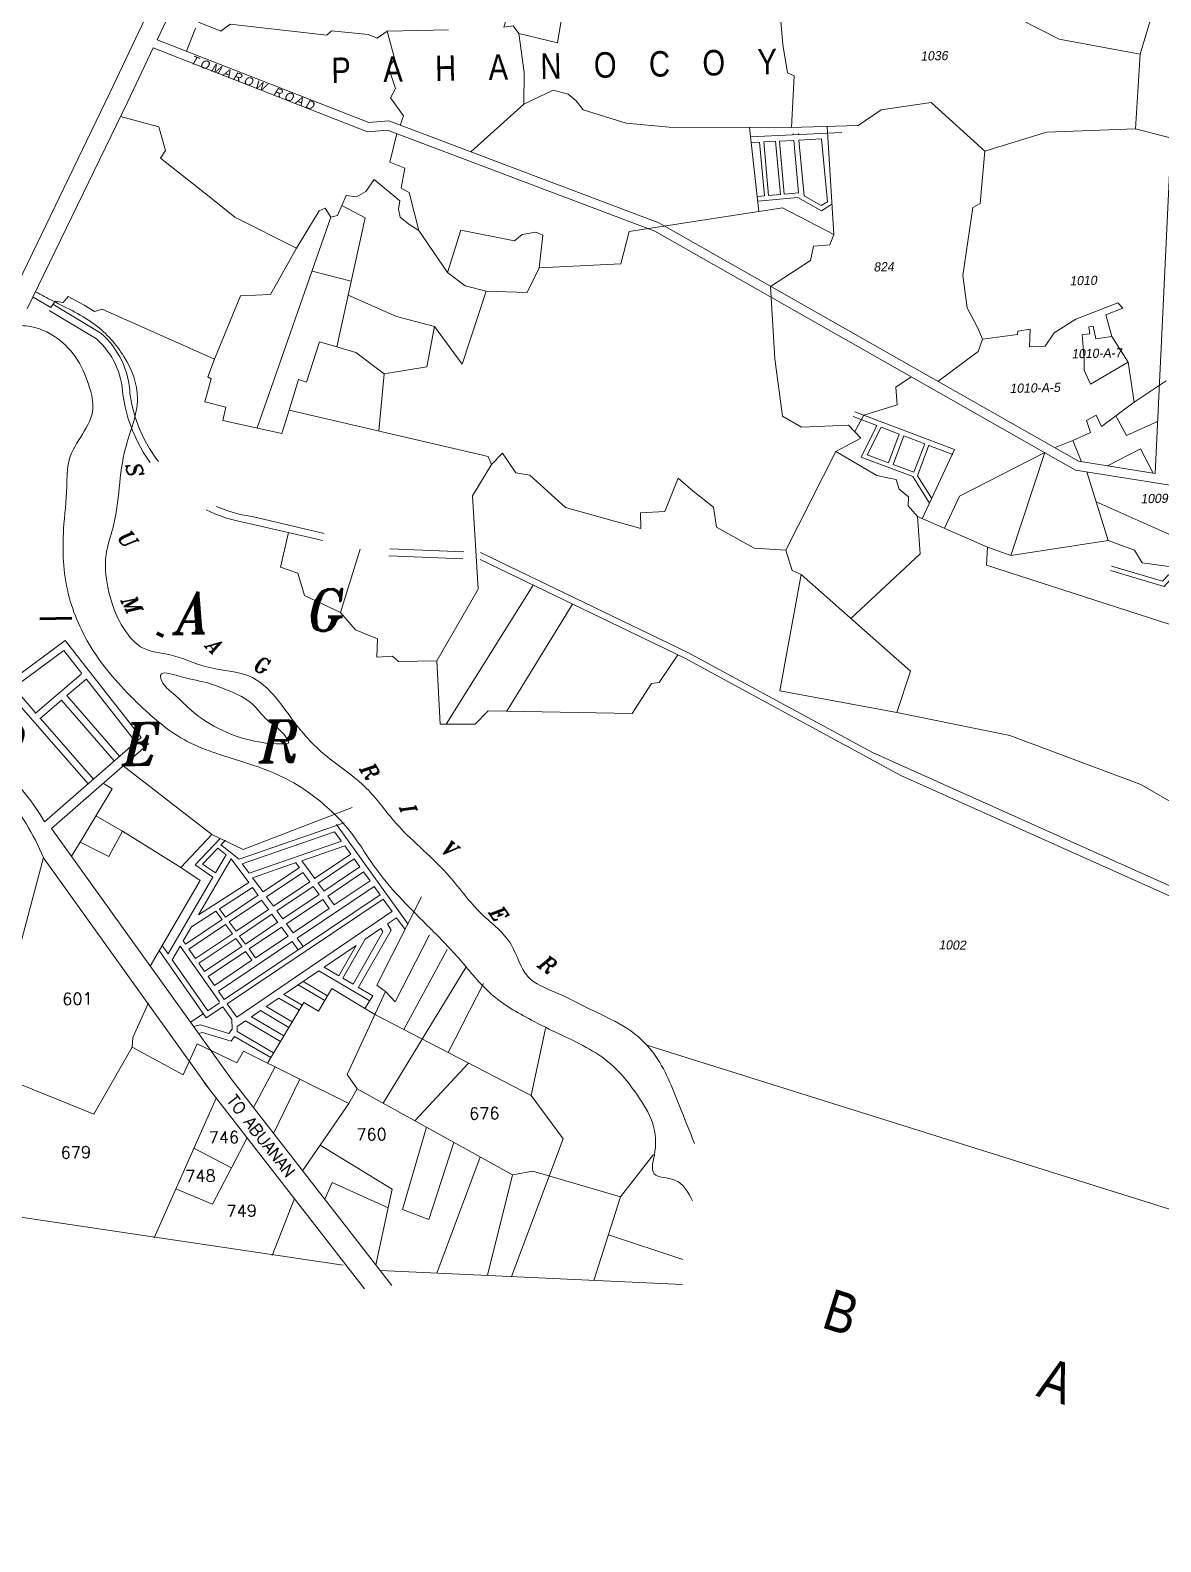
# Model space of a CAD drawing. Header units: metres. Extents: x -460 to 31334, y -1777 to 24987.
# Drawn here: x 71.573 to 73.101, y -760.3 to -758.257 of the extents above; entities that cross this region are included whole.
import ezdxf
from ezdxf.enums import TextEntityAlignment as Align

# ---------------------------------------------------------------- set-up
doc = ezdxf.new("R2010")
doc.units = ezdxf.units.M
doc.header["$MEASUREMENT"] = 0
doc.linetypes.add('ACAD_ISO02W100', pattern=[15, 12, -3])
doc.layers.add('VICINITY_MAP', color=7, linetype='Continuous', lineweight=13)
doc.styles.add('LOT_NO', font='ARIALN.TTF', dxfattribs={"width": 1.5})
doc.styles.add('PX-0', font='leroy')
doc.styles.add('PX-R', font='ROMANS.shx')
doc.styles.add('STYLE2', font='italict.shx')

msp = doc.modelspace()

# ---------------------------------------------------------------- linework, layer by layer
at = {"layer": 'VICINITY_MAP', "color": 250, "lineweight": 0}
for p, q in [((73.12386, -758.20955), (73.09315, -758.85645)), ((72.54505, -758.38883), (72.55782, -758.50251)), ((72.5465, -758.40169), (72.66959, -758.39554)), ((72.60418, -758.39881), (72.60402, -758.39707)), ((72.61119, -758.39846), (72.61105, -758.39693)), ((72.64181, -758.39693), (72.64175, -758.39632)), ((72.65019, -758.38736), (72.65889, -758.53331)), ((72.54687, -758.40914), (72.55846, -758.40856)), ((72.56511, -758.48123), (72.55846, -758.40856)), ((72.56432, -758.40827), (72.58075, -758.40744)), ((72.57095, -758.48072), (72.56432, -758.40827)), ((72.58678, -758.47933), (72.58021, -758.40747)), ((72.58554, -758.40721), (72.60486, -758.40624)), ((72.5921, -758.47886), (72.58554, -758.40721)), ((72.61135, -758.47718), (72.60486, -758.40624)), ((72.61187, -758.40589), (72.64249, -758.40436)), ((72.61877, -758.48122), (72.61187, -758.40589)), ((72.65025, -758.48912), (72.64249, -758.40436)), ((71.97956, -758.51008), (71.87985, -758.79492)), ((72.68498, -758.77961), (72.71711, -758.79176)), ((72.68751, -758.77293), (72.82219, -758.82388)), ((73.05457, -758.80494), (73.03984, -758.77863)), ((72.72282, -758.79392), (72.74732, -758.80319)), ((72.74732, -758.80319), (72.7328, -758.84184)), ((72.75366, -758.80557), (72.73914, -758.84422)), ((72.75366, -758.80559), (72.78179, -758.81623)), ((73.09649, -758.78611), (73.05457, -758.80494)), ((72.78182, -758.81616), (72.76729, -758.85481)), ((72.78755, -758.81831), (72.77206, -758.85953)), ((72.78752, -758.8184), (72.81967, -758.83056)), ((72.98177, -758.81165), (72.99378, -758.84063)), ((73.0288, -758.84621), (73.07335, -758.82297)), ((73.07335, -758.82297), (73.09048, -758.85602)), ((72.25279, -759.0074), (72.13537, -759.19509)), ((72.21701, -759.17775), (72.30568, -759.03289)), ((71.84461, -759.67445), (71.60197, -759.33601)), ((71.8145, -759.68759), (71.59102, -759.37589)), ((72.0249, -759.95807), (71.80778, -759.679)), ((72.06173, -759.95352), (71.84461, -759.67445))]:
    msp.add_line(p, q, dxfattribs=at)
at = {"layer": 'VICINITY_MAP', "color": 250, "lineweight": 0, "ltscale": 0.07}
for p, q in [((71.62043, -759.08221), (71.53686, -759.14431)), ((71.72291, -759.21324), (71.62043, -759.08221)), ((71.61864, -759.09548), (71.55089, -759.14582)), ((71.64291, -759.1265), (71.61864, -759.09548)), ((71.57994, -759.18081), (71.64186, -759.1274)), ((71.53686, -759.14431), (71.65141, -759.27565)), ((71.55089, -759.14582), (71.58077, -759.18009)), ((71.62266, -759.15662), (71.64812, -759.13465)), ((71.71536, -759.21914), (71.64882, -759.13405)), ((71.5862, -759.18806), (71.6154, -759.16287)), ((71.6154, -759.16287), (71.68681, -759.24475)), ((71.62266, -759.15662), (71.69403, -759.23845)), ((71.58707, -759.18731), (71.65863, -759.26936)), ((71.59253, -759.32705), (71.72291, -759.21324)), ((71.60197, -759.33601), (71.73331, -759.22135)), ((71.8188, -759.34412), (71.69883, -759.25145)), ((71.64072, -759.35478), (71.68378, -759.2826)), ((71.68378, -759.2826), (71.67319, -759.27598)), ((71.86079, -759.3646), (72.00819, -759.30755)), ((71.69805, -759.33979), (71.66198, -759.31914)), ((71.85534, -759.37773), (71.99719, -759.32843)), ((72.08363, -759.46496), (71.98711, -759.33095)), ((71.64072, -759.35478), (71.62881, -759.37345)), ((71.67941, -759.37396), (71.64072, -759.35478)), ((71.69805, -759.33979), (71.67941, -759.37396)), ((71.7765, -759.38876), (71.69805, -759.33979)), ((71.7765, -759.38876), (71.8188, -759.34412)), ((71.79595, -759.3853), (71.82987, -759.34951)), ((71.8188, -759.34412), (71.86079, -759.3646)), ((71.83095, -759.3582), (71.83684, -759.35198)), ((71.85978, -759.38376), (71.98442, -759.34044)), ((71.86925, -759.39664), (71.99374, -759.35338)), ((71.99343, -759.35294), (71.98442, -759.34044)), ((71.55043, -759.52815), (71.59112, -759.37554)), ((71.80052, -759.45301), (71.8447, -759.37735)), ((71.80616, -759.38436), (71.82668, -759.36271)), ((71.82343, -759.39608), (71.83775, -759.37157)), ((71.83775, -759.37157), (71.82668, -759.36271)), ((71.85534, -759.37773), (71.83095, -759.3582)), ((71.84491, -759.37729), (71.84478, -759.3772)), ((71.86842, -759.40926), (71.84491, -759.37729)), ((71.94003, -759.37962), (71.9981, -759.35944)), ((71.95745, -759.40357), (72.00626, -759.37076)), ((71.96233, -759.40995), (72.01094, -759.37726)), ((72.00626, -759.37076), (71.9981, -759.35944)), ((72.01877, -759.38813), (72.01093, -759.37725)), ((71.80271, -759.40654), (71.7765, -759.38876)), ((71.82014, -759.40172), (71.79595, -759.3853)), ((71.82343, -759.39608), (71.80616, -759.38436)), ((71.86925, -759.39664), (71.85978, -759.38376)), ((71.87369, -759.40268), (71.93247, -759.38225)), ((71.88786, -759.42194), (71.93682, -759.38902)), ((71.89253, -759.42855), (71.94162, -759.39554)), ((71.93688, -759.38909), (71.93197, -759.38242)), ((71.95759, -759.4035), (71.94003, -759.37962)), ((71.95081, -759.40803), (71.94162, -759.39554)), ((71.97014, -759.42082), (72.01877, -759.38813)), ((71.97522, -759.42748), (72.02366, -759.39492)), ((72.03236, -759.407), (72.02366, -759.39492)), ((71.7353, -759.52198), (71.80271, -759.40654)), ((71.75943, -759.5057), (71.82014, -759.40172)), ((71.86842, -759.40926), (71.80052, -759.45301)), ((71.87342, -759.41606), (71.82898, -759.44469)), ((71.88114, -759.42656), (71.87342, -759.41606)), ((71.88786, -759.42194), (71.87369, -759.40268)), ((71.90184, -759.44095), (71.95081, -759.40803)), ((71.90647, -759.4475), (71.95556, -759.4145)), ((71.93375, -759.48434), (72.03772, -759.41444)), ((71.9635, -759.42529), (71.95556, -759.4145)), ((71.97048, -759.42103), (71.96233, -759.40995)), ((71.98405, -759.43948), (72.03236, -759.407)), ((72.04593, -759.42583), (72.03772, -759.41444)), ((71.83546, -759.56732), (72.04593, -759.42583)), ((71.83726, -759.45595), (71.88121, -759.4264)), ((71.83946, -759.57304), (72.05, -759.43149)), ((71.84206, -759.46247), (71.88588, -759.43301)), ((71.89508, -759.44552), (71.88588, -759.43301)), ((71.90184, -759.44095), (71.8926, -759.42838)), ((71.91453, -759.45821), (71.9635, -759.42529)), ((71.91949, -759.46495), (71.96845, -759.43203)), ((71.97728, -759.44403), (71.96845, -759.43203)), ((71.98405, -759.43948), (71.97522, -759.42748)), ((72.04149, -759.54798), (72.10209, -759.4286)), ((72.06205, -759.44822), (72.05, -759.43149)), ((71.78308, -759.49237), (71.83236, -759.45925)), ((71.82401, -759.44789), (71.79114, -759.46907)), ((71.83236, -759.45925), (71.82401, -759.44789)), ((71.83726, -759.45595), (71.82898, -759.44469)), ((71.85125, -759.47497), (71.8952, -759.44542)), ((71.85218, -759.59124), (72.06164, -759.4485)), ((71.856, -759.48143), (71.89983, -759.45197)), ((71.90798, -759.46305), (71.89983, -759.45197)), ((71.91453, -759.45821), (71.90658, -759.4474)), ((71.92831, -759.47695), (71.97728, -759.44403)), ((72.05605, -759.46515), (72.06825, -759.45683)), ((72.07969, -759.47272), (72.06825, -759.45683)), ((71.78006, -759.48805), (71.79114, -759.46907)), ((71.78772, -759.49901), (71.83716, -759.46577)), ((71.7966, -759.51171), (71.84635, -759.47826)), ((71.84635, -759.47826), (71.83716, -759.46577)), ((71.85125, -759.47497), (71.84206, -759.46247)), ((71.86394, -759.49222), (71.90789, -759.46267)), ((71.8689, -759.49896), (71.91272, -759.4695)), ((71.92154, -759.4815), (71.91272, -759.4695)), ((71.92831, -759.47695), (71.91949, -759.46495)), ((72.04962, -759.47598), (72.0094, -759.54651)), ((72.06068, -759.47365), (72.0164, -759.55129)), ((72.0258, -759.48576), (72.04705, -759.47128)), ((72.04705, -759.47128), (72.04962, -759.47598)), ((72.05605, -759.46515), (72.06068, -759.47365)), ((72.06632, -759.57031), (72.11266, -759.47997)), ((71.75146, -759.4943), (71.75943, -759.5057)), ((71.76505, -759.51375), (71.77602, -759.49496)), ((71.77602, -759.49497), (71.82883, -759.57054)), ((71.78006, -759.48805), (71.78308, -759.49237)), ((71.78772, -759.49901), (71.7966, -759.51171)), ((71.80119, -759.51828), (71.8511, -759.48473)), ((71.80886, -759.52925), (71.85904, -759.49552)), ((71.82742, -759.55582), (71.92698, -759.48889)), ((71.85904, -759.49552), (71.8511, -759.48473)), ((71.86394, -759.49222), (71.856, -759.48143)), ((71.87772, -759.51096), (71.8689, -759.49896)), ((71.87772, -759.51096), (71.92154, -759.4815)), ((71.9353, -759.5002), (71.92698, -759.48889)), ((71.94207, -759.49565), (71.93375, -759.48434)), ((71.97031, -759.52357), (72.01358, -759.49409)), ((72.01358, -759.49409), (71.99013, -759.5352)), ((72.0258, -759.48576), (71.99573, -759.53849)), ((72.07821, -759.6079), (72.13654, -759.49948)), ((71.74742, -759.50122), (71.81099, -759.59218)), ((71.76505, -759.51375), (71.81303, -759.5824)), ((71.80119, -759.51828), (71.80886, -759.52925)), ((71.81365, -759.53611), (71.86399, -759.50226)), ((71.82217, -759.5483), (71.87282, -759.51426)), ((71.87282, -759.51426), (71.86399, -759.50226)), ((71.81365, -759.53611), (71.82217, -759.5483)), ((71.91608, -759.56053), (71.96304, -759.52853)), ((72.03095, -759.56838), (71.96304, -759.52853)), ((71.99013, -759.5352), (71.97031, -759.52357)), ((72.0094, -759.54651), (71.99573, -759.53849)), ((72.05016, -759.70734), (72.16188, -759.524)), ((71.82742, -759.55582), (71.83546, -759.56732)), ((71.94085, -759.57506), (71.91608, -759.56053)), ((71.97122, -759.5686), (71.93522, -759.54748)), ((71.97507, -759.56208), (71.94215, -759.54276)), ((71.96264, -759.58313), (71.9807, -759.55254)), ((71.9807, -759.55254), (72.03898, -759.58758)), ((72.00152, -759.66874), (72.05342, -759.5563)), ((72.03632, -759.56231), (72.01669, -759.55079)), ((72.05342, -759.5563), (72.04149, -759.54798)), ((72.05342, -759.5563), (72.06632, -759.57031)), ((72.13775, -759.63873), (72.18551, -759.54555)), ((71.71193, -759.61875), (71.73293, -759.57183)), ((71.81099, -759.59218), (71.83342, -759.5771)), ((71.81303, -759.5824), (71.82882, -759.57179)), ((71.83342, -759.5771), (71.84544, -759.5943)), ((71.83946, -759.57304), (71.85218, -759.59124)), ((71.89209, -759.57687), (71.90901, -759.56535)), ((71.92727, -759.59752), (71.89209, -759.57687)), ((71.89363, -759.65314), (71.94303, -759.57147)), ((71.93685, -759.58169), (71.90901, -759.56535)), ((71.94303, -759.57147), (71.96264, -759.58313)), ((72.02537, -759.5794), (72.03632, -759.56231)), ((71.78981, -759.59801), (71.80699, -759.58646)), ((71.79388, -759.60369), (71.80341, -759.60145)), ((71.80341, -759.60145), (71.84152, -759.61327)), ((71.84607, -759.6071), (71.84544, -759.5943)), ((71.85268, -759.60373), (71.86402, -759.596)), ((71.91138, -759.6238), (71.86402, -759.596)), ((71.87222, -759.59041), (71.88417, -759.58227)), ((71.91602, -759.61611), (71.87222, -759.59041)), ((71.92278, -759.60494), (71.88417, -759.58227)), ((72.25, -759.69686), (72.03898, -759.58758)), ((71.71112, -759.6316), (71.71193, -759.61875)), ((71.80058, -759.61304), (71.8061, -759.61174)), ((71.8061, -759.61174), (71.84452, -759.62366)), ((71.84152, -759.61327), (71.84607, -759.6071)), ((71.84452, -759.62366), (71.84938, -759.61706)), ((71.89815, -759.64567), (71.84938, -759.61706)), ((71.85301, -759.6104), (71.85268, -759.60373)), ((71.90206, -759.63919), (71.85301, -759.6104)), ((72.25, -759.69686), (72.26933, -759.60627)), ((71.65928, -759.72199), (71.71112, -759.6316)), ((71.71112, -759.6316), (71.7797, -759.66895)), ((71.7797, -759.66895), (71.79856, -759.62709)), ((71.79856, -759.62709), (71.85257, -759.65276)), ((71.85257, -759.65276), (71.86136, -759.63708)), ((71.86136, -759.63708), (72.00359, -759.70783)), ((71.90396, -759.65827), (71.87485, -759.71332)), ((72.16555, -759.65313), (72.09296, -759.73109)), ((71.55906, -759.68152), (71.65928, -759.72199)), ((71.90196, -759.74816), (71.93749, -759.67496)), ((72.01517, -759.68793), (72.00152, -759.66874)), ((71.74074, -759.88923), (71.82438, -759.70034)), ((72.00359, -759.70783), (72.01517, -759.68793)), ((72.01517, -759.68793), (72.22476, -759.80421)), ((72.29329, -759.75536), (72.25, -759.69686)), ((71.94118, -759.79857), (72.00359, -759.70783)), ((72.10858, -759.73975), (72.0761, -759.85098)), ((71.81961, -759.84364), (71.86633, -759.75426)), ((71.96483, -759.76419), (72.06216, -759.8237)), ((72.11179, -759.86433), (72.14566, -759.76032)), ((72.22344, -759.94161), (72.29329, -759.75536)), ((70.99054, -759.77709), (71.99619, -759.92611)), ((71.79446, -759.76791), (71.84531, -759.79449)), ((72.12256, -759.93699), (72.18126, -759.78008)), ((72.37077, -759.83395), (72.41515, -759.77652)), ((72.22476, -759.80421), (72.19117, -759.93973)), ((72.22476, -759.80421), (72.25233, -759.7993)), ((72.25233, -759.7993), (72.37077, -759.83395)), ((71.76997, -759.82322), (71.81961, -759.84364)), ((71.98102, -759.81444), (71.97107, -759.837)), ((72.05681, -759.84852), (71.98102, -759.81444)), ((72.06216, -759.8237), (72.04017, -759.9258)), ((71.9003, -759.91295), (71.93007, -759.83618)), ((72.37077, -759.83395), (72.33475, -759.94677)), ((72.0761, -759.85098), (72.11179, -759.86433)), ((72.35443, -759.88511), (72.45503, -759.91846)), ((72.04613, -759.93347), (72.45469, -759.95229))]:
    msp.add_line(p, q, dxfattribs=at)
at = {"layer": 'VICINITY_MAP', "color": 250, "lineweight": 0}
msp.add_lwpolyline([(71.99515, -757.22899), (72.03097, -757.50419, -0.1490778), (72.0049, -757.65929), (71.68097, -758.342), (71.55718, -758.59779)], format="xyb", dxfattribs=at)
for points in [[(71.9057, -757.93102), (71.74477, -758.2702)], [(73.07304, -758.28966), (72.9636, -758.26941), (72.64447, -758.10673), (72.60434, -758.10433), (72.60072, -758.16448), (72.59577, -758.19743), (72.58386, -758.20327), (72.59014, -758.27685), (72.59651, -758.31518), (72.60541, -758.31901), (72.60202, -758.38897)], [(72.22484, -758.21582), (72.21294, -758.25352), (72.22573, -758.25152), (72.23333, -758.26205), (72.28567, -758.2746), (72.29641, -758.20874), (72.24621, -758.19268)], [(73.09759, -758.20631), (73.07304, -758.28966), (73.06667, -758.3909)], [(71.8005, -758.24666), (71.83069, -758.25884), (71.84329, -758.24918), (71.97393, -758.26417), (71.9801, -758.25843), (72.02982, -758.26338), (72.04215, -758.2681), (72.05552, -758.25858), (72.13832, -758.25669)], [(71.74477, -758.2702), (72.03053, -758.38201), (72.05771, -758.37977), (72.42256, -758.51774), (72.98957, -758.83996), (73.09315, -758.85645)], [(71.78442, -758.28572), (71.79656, -758.2547)], [(72.05552, -758.25858), (72.06597, -758.29718), (72.05735, -758.30796), (72.06675, -758.33604), (72.05993, -758.34899), (72.07765, -758.37294), (72.0729, -758.38551)], [(72.23333, -758.26205), (72.2407, -758.31447), (72.24005, -758.35722)], [(71.73948, -758.28136), (71.70519, -758.35361), (71.56927, -758.63409)], [(71.73948, -758.28136), (72.0287, -758.39452), (72.05596, -758.39227), (72.41731, -758.52892), (72.98543, -758.85177), (73.13577, -758.8757), (73.23215, -758.89565), (73.23712, -758.8985)], [(72.1684, -758.42163), (72.24005, -758.35722), (72.27982, -758.33843), (72.30018, -758.34365), (72.31086, -758.35281), (72.32049, -758.36499), (72.37862, -758.38295), (72.43654, -758.38846), (72.60031, -758.38902), (72.69196, -758.38596), (72.72314, -758.3649), (72.79048, -758.35489), (72.86306, -758.42094), (72.94654, -758.39515), (73.06667, -758.3909), (73.21428, -758.42882)], [(71.6954, -758.37384), (71.74693, -758.3882), (71.75588, -758.41997), (71.74905, -758.43033), (71.81726, -758.48392), (71.84976, -758.51011), (71.93307, -758.5519), (71.9634, -758.50145), (71.97165, -758.49809), (71.97956, -758.51008), (71.98847, -758.50798), (72.00008, -758.48091), (72.01418, -758.48255), (72.02682, -758.47527), (72.03801, -758.45907), (72.07247, -758.48778), (72.07078, -758.49931), (72.07292, -758.51013), (72.08461, -758.51948), (72.09848, -758.52824), (72.13707, -758.58489), (72.15511, -758.52766), (72.22766, -758.54219), (72.23772, -758.53368), (72.25619, -758.53012), (72.26587, -758.5344), (72.261, -758.57858), (72.3713, -758.57291), (72.38258, -758.52924), (72.58976, -758.49763), (72.65889, -758.53331), (72.65342, -758.54748), (72.63172, -758.54919), (72.62762, -758.56844), (72.5736, -758.60358), (72.57913, -758.70167), (72.58962, -758.77897), (72.61532, -758.79372), (72.67873, -758.79103), (72.69563, -758.80858), (72.66187, -758.82689), (72.59394, -758.95989), (72.55152, -758.95724), (72.50036, -758.92886), (72.4963, -758.9019), (72.4688, -758.88011), (72.44846, -758.86288), (72.43053, -758.90792), (72.39762, -758.90975), (72.39804, -758.9309), (72.29629, -758.90236), (72.24836, -758.85864), (72.22947, -758.85549), (72.21129, -758.82882), (72.19631, -758.8444), (72.19218, -758.8336), (71.92313, -758.77068), (71.9133, -758.80225), (71.83353, -758.78477), (71.83749, -758.76685), (71.80902, -758.75942), (71.81764, -758.72849), (71.81328, -758.72598), (71.8223, -758.70184), (71.85726, -758.61636), (71.89785, -758.61432), (71.93307, -758.5519)], [(72.06854, -758.39703), (72.05901, -758.43561), (72.07951, -758.44403), (72.0743, -758.47065), (72.08503, -758.47662), (72.09848, -758.52824)], [(72.86306, -758.42094), (72.85667, -758.4917), (72.84672, -758.49692), (72.83348, -758.58883), (72.83938, -758.63265), (72.85374, -758.65998), (72.86002, -758.67479), (72.85416, -758.69171), (72.79971, -758.73207)], [(72.5921, -758.47886), (72.61163, -758.47715)], [(71.99427, -758.49445), (72.0256, -758.51105), (71.98728, -758.68537)], [(72.55552, -758.48207), (72.56511, -758.48123)], [(72.55622, -758.48823), (72.61024, -758.4835), (72.64215, -758.50165), (72.65646, -758.49251)], [(72.57095, -758.48072), (72.58678, -758.47933)], [(72.61877, -758.48122), (72.64196, -758.49442), (72.65025, -758.48912)], [(72.261, -758.57858), (72.24451, -758.61162), (72.18933, -758.60992), (72.15672, -758.70863), (72.11926, -758.65801), (72.10913, -758.71238), (72.05137, -758.72194), (72.04417, -758.79899)], [(71.95407, -758.5829), (72.00679, -758.59663)], [(72.13707, -758.58489), (72.16075, -758.60269), (72.18933, -758.60992)], [(71.8223, -758.70184), (71.67027, -758.63443), (71.66001, -758.63769), (71.64631, -758.62909), (71.6244, -758.61718), (71.61758, -758.62545), (71.60692, -758.62334), (71.60084, -758.63203), (71.57717, -758.61813)], [(72.00268, -758.61529), (72.06789, -758.64415), (72.11926, -758.65801)], [(72.86002, -758.67479), (72.90723, -758.66855), (72.90758, -758.66412), (72.92434, -758.66157), (72.92349, -758.68546), (72.9447, -758.68416), (72.95673, -758.66623), (72.98601, -758.64797), (73.04263, -758.62562), (73.04942, -758.633), (73.02659, -758.64185), (73.0347, -758.67131), (73.05689, -758.70612), (73.06486, -758.76025), (73.10789, -758.73123)], [(73.0347, -758.67131), (73.0129, -758.67446), (73.00947, -758.6573), (73.00374, -758.6583), (73.00481, -758.66755), (72.99467, -758.66908), (72.99708, -758.70127), (72.99739, -758.71672), (73.00572, -758.73555), (73.05689, -758.70612)], [(72.05137, -758.72194), (72.01337, -758.69277), (71.98728, -758.68537), (71.96408, -758.67863), (71.94643, -758.73299), (71.93555, -758.72961), (71.92313, -758.77068)], [(72.76341, -758.7256), (72.74263, -758.73972), (72.74463, -758.7636), (72.69959, -758.77772), (72.68718, -758.79981)], [(72.95715, -758.82154), (72.98177, -758.81165), (73.00599, -758.80102), (73.0004, -758.78461), (73.01342, -758.77758), (73.02049, -758.79284), (73.06486, -758.76025)], [(72.71711, -758.79176), (72.69573, -758.83439), (72.76559, -758.86065), (72.78826, -758.89654)], [(72.72282, -758.79392), (72.70418, -758.83109), (72.7328, -758.84184)], [(72.82219, -758.82388), (72.77849, -758.91747)], [(72.19631, -758.8444), (72.17071, -758.88664), (72.17823, -759.0126), (72.12251, -759.10961), (72.12722, -759.19508), (72.1743, -759.19514), (72.19197, -759.17728), (72.38634, -759.18091), (72.41258, -759.14035), (72.42306, -759.13864), (72.4481, -759.10153)], [(72.66187, -758.82689), (72.717, -758.8593), (72.73387, -758.86253), (72.74307, -758.86438), (72.74741, -758.87752), (72.75984, -758.88796), (72.75957, -758.90018), (72.77208, -758.91468), (72.86671, -758.95578), (72.86516, -758.98023), (73.27635, -759.11323), (73.26143, -759.20766)], [(72.73914, -758.84422), (72.76729, -758.85481)], [(72.80835, -758.93043), (72.82895, -758.88719), (72.94402, -758.82824)], [(72.94402, -758.82824), (72.89818, -758.96721)], [(72.77206, -758.85953), (72.79131, -758.89)], [(73.00087, -758.85423), (73.02962, -758.94688)], [(72.86671, -758.95578), (72.89818, -758.96721), (73.02962, -758.94688), (73.06533, -758.96001), (73.07564, -758.97696), (73.17174, -758.98999), (73.19267, -758.98404), (73.18739, -758.9692), (73.1947, -758.94691), (73.18684, -758.94153), (73.19271, -758.88749)], [(73.01337, -758.89452), (73.15112, -758.95608), (73.13998, -758.98568)], [(73.24282, -758.90178), (73.22786, -758.96471), (73.19169, -759.00973), (73.11356, -758.99997), (73.1053, -759.00928), (73.0326, -758.98759)], [(73.23712, -758.8985), (73.22205, -758.96187), (73.18898, -759.00303), (73.11105, -758.9933), (73.10325, -759.00209), (73.0344, -758.98155)], [(72.77208, -758.91468), (72.77581, -758.96476), (72.68193, -759.05223)], [(71.99247, -759.0441), (71.944, -759.02108), (71.93493, -758.99092), (71.91147, -758.98292), (71.92237, -758.93623)], [(72.12251, -759.10961), (72.07076, -759.11028), (72.06285, -759.10338), (72.04169, -759.10451), (72.04261, -759.0798), (72.01272, -759.06769), (71.99247, -759.0441), (72.01921, -758.95884)], [(72.18145, -758.96308), (72.46174, -759.09815), (72.71123, -759.23341)], [(72.59394, -758.95989), (72.60263, -758.98765), (72.61474, -758.99305), (72.7628, -759.12345), (72.74414, -759.17957), (72.5861, -759.15026), (72.61474, -758.99305)], [(72.18106, -758.97284), (72.45766, -759.10613), (72.74974, -759.26448)], [(72.74414, -759.17957), (72.89697, -759.21052), (73.07371, -759.27673), (73.17273, -759.33407), (73.27033, -759.31929), (73.24181, -759.29855), (73.26143, -759.20766)], [(72.71123, -759.23341), (73.42002, -759.55125)], [(72.74974, -759.26448), (73.41612, -759.5633)], [(72.40648, -759.62905), (73.73117, -760.04459), (76.24882, -760.07751)]]:
    msp.add_lwpolyline(points, dxfattribs=at)
at = {"layer": 'VICINITY_MAP', "color": 250, "linetype": 'ACAD_ISO02W100', "lineweight": 0, "ltscale": 0.0001}
for points in [[(71.59884, -758.63605), (71.66292, -758.67466, -0.203393), (71.69828, -758.74988, 0.331655), (71.87104, -758.92425), (72.0579, -758.96787), (72.18106, -758.97284)], [(71.60388, -758.62769), (71.66873, -758.66677, -0.2043411), (71.70801, -758.74899, 0.3315169), (71.87288, -758.91465), (72.05922, -758.95815), (72.18145, -758.96308)]]:
    msp.add_lwpolyline(points, format="xyb", dxfattribs=at)
at = {"layer": 'VICINITY_MAP', "color": 250, "lineweight": 0, "ltscale": 0.07, "const_width": 0.0048}
msp.add_lwpolyline([(71.74417, -759.07204), (71.75325, -759.07635)], dxfattribs=at)
at = {"layer": 'VICINITY_MAP', "color": 250, "lineweight": 0}
for centre, radius, start, end in [((71.29494, -759.50373), 0.34609, 30.69767, 60.5495), ((71.3017, -759.49449), 0.31291, 22.34283, 41.28598)]:
    msp.add_arc(centre, radius, start, end, dxfattribs=at)
at = {"layer": 'VICINITY_MAP', "color": 250, "lineweight": 0, "ltscale": 0.07}
for points, knots in [([(72.47081, -759.76179), (72.46386, -759.74464), (72.4472, -759.70359), (72.42528, -759.64526), (72.38085, -759.60335), (72.33223, -759.58262), (72.28926, -759.55866), (72.23837, -759.54085), (72.2271, -759.48621), (72.17679, -759.45082), (72.13307, -759.38695), (72.07123, -759.33944), (72.02723, -759.27506), (71.97381, -759.24242), (71.93537, -759.20146), (71.90904, -759.16212), (71.87188, -759.12257), (71.81293, -759.12311), (71.76727, -759.09943), (71.72738, -759.09754), (71.69414, -759.06463), (71.67773, -759.01963), (71.67221, -758.96761), (71.6948, -758.90707), (71.69156, -758.83407), (71.72724, -758.75855), (71.70288, -758.69659), (71.66149, -758.65062), (71.61547, -758.6296), (71.58826, -758.61506), (71.58054, -758.61083)], [0, 0, 0, 0, 3.9604871, 9.4831133, 13.044088, 16.641389, 20.6344502, 23.791908, 27.2646019, 31.3043031, 36.4666128, 43.6697993, 47.7261679, 52.87643, 56.8053465, 59.579829, 63.0821201, 67.7376871, 71.279572, 74.0189031, 75.7907136, 80.8611552, 83.9770872, 86.7143546, 94.4078521, 99.3271705, 103.5537951, 107.6541759, 112.3304456, 114.2057388, 114.2057388, 114.2057388, 114.2057388]), ([(72.46808, -759.83909), (72.46209, -759.82749), (72.45137, -759.80673), (72.40715, -759.80897), (72.42751, -759.74859), (72.39828, -759.70059), (72.35311, -759.64399), (72.2992, -759.61949), (72.24363, -759.59212), (72.19372, -759.56332), (72.1555, -759.51358), (72.10287, -759.45952), (72.04696, -759.40621), (72.01162, -759.34466), (71.97155, -759.30278), (71.92566, -759.26935), (71.85873, -759.24398), (71.7845, -759.22519), (71.71611, -759.16712), (71.65681, -759.1026), (71.61901, -759.01884), (71.61553, -758.94098), (71.62377, -758.88158), (71.62152, -758.82344), (71.66478, -758.78549), (71.65296, -758.73592), (71.63447, -758.68986), (71.59538, -758.6586), (71.56207, -758.65657), (71.55798, -758.65626)], [0, 0, 0, 0, 2.6192247, 4.6879913, 6.822347, 12.8607388, 16.4630378, 22.099291, 25.1423815, 29.7760391, 34.170032, 38.3740731, 45.9181135, 50.5031368, 53.3926418, 58.2356611, 62.4550281, 68.6266817, 74.3063518, 81.2413705, 87.2517247, 93.4707386, 97.5426738, 100.132885, 105.5712685, 107.5904851, 110.492547, 116.2518719, 117.0750857, 117.0750857, 117.0750857, 117.0750857])]:
    msp.add_open_spline(points, degree=3, knots=knots, dxfattribs=at)
at = {"layer": 'VICINITY_MAP', "color": 250, "lineweight": 0, "ltscale": 0.07, "start_tangent": (-0.9982963, -0.0583483), "end_tangent": (-0.9982963, -0.0583483)}
msp.add_spline([(71.92032, -759.22157), (71.88209, -759.21922), (71.8382, -759.20608), (71.79483, -759.1797), (71.76627, -759.1538), (71.75113, -759.13697), (71.74942, -759.12922), (71.77437, -759.13028), (71.81586, -759.14036), (71.84333, -759.15071), (71.87249, -759.16725), (71.89319, -759.18941), (71.91538, -759.20843), (71.92032, -759.22157)], degree=3, dxfattribs=at)

# ---------------------------------------------------------------- texts
at = {"layer": 'VICINITY_MAP', "color": 250, "lineweight": 0, "style": 'PX-0', "oblique": 10}
for s, height, rotation, p in [('T O M A R O W   R O A D', 0.0114628, 339.0037, (71.87024, -758.3368)), ('1036', 0.01238, 1.14207, (72.79464, -758.30189)), ('824', 0.01238, 1.14207, (72.72656, -758.587)), ('1010', 0.01238, 1.14207, (72.99615, -758.60558)), ('1010-A-7', 0.01238, 1.14207, (73.0143, -758.70389)), ('1010-A-5', 0.01238, 1.14207, (72.93082, -758.7506)), ('1009', 0.01238, 1.14207, (73.09204, -758.90008)), ('1002', 0.01238, 358.81936, (72.81881, -759.5034))]:
    msp.add_text(s, height=height, rotation=rotation, dxfattribs=at).set_placement(p, align=Align.BOTTOM_CENTER)
at = {"layer": 'VICINITY_MAP', "color": 250, "lineweight": 0, "style": 'LOT_NO'}
for s, height, rotation, p in [('P    A    H    A    N    O    C    O    Y', 0.0343885, 1.14207, (72.28165, -758.3332)), ('B               A               G               O', 0.0550216, 342.28122, (73.09798, -760.17316))]:
    msp.add_text(s, height=height, rotation=rotation, dxfattribs=at).set_placement(p, align=Align.BOTTOM_CENTER)
at = {"layer": 'VICINITY_MAP', "color": 250, "lineweight": 0, "ltscale": 0.07, "style": 'STYLE2'}
for s, height, rotation, p in [('S', 0.02081, 286.73562, (71.70146, -758.84487)), ('U', 0.02081, 307.64256, (71.69014, -758.94306)), ('S   U   M   -   A   G', 0.0560184, 1.14207, (71.00308, -759.08838)), ('M', 0.02081, 297.50716, (71.69568, -759.02813)), ('A', 0.02081, 315.07436, (71.80928, -759.09076)), ('G', 0.02081, 340.20543, (71.87384, -759.12253)), ('P   R   O   P   E   R', 0.0560184, 1.14207, (70.9559, -759.2653)), ('R', 0.02081, 302.60275, (72.01801, -759.25559)), ('I', 0.02081, 291.56875, (72.07211, -759.30761)), ('V', 0.02081, 321.76443, (72.12624, -759.36705)), ('E', 0.02081, 305.67432, (72.19225, -759.44975)), ('R', 0.02081, 323.58125, (72.25793, -759.52221))]:
    msp.add_text(s, height=height, rotation=rotation, dxfattribs=at).set_placement(p)
at = {"layer": 'VICINITY_MAP', "color": 250, "lineweight": 0, "ltscale": 0.07, "style": 'PX-R'}
for s, rotation, p in [('601', 1.14207, (71.63705, -759.5662)), ('TO ABUANAN', 307.88277, (71.88521, -759.75184)), ('676', 1.14207, (72.18671, -759.72116)), ('746', 1.14207, (71.83485, -759.75351)), ('760', 1.14207, (72.03434, -759.74953)), ('679', 1.14207, (71.63487, -759.77384)), ('748', 1.14207, (71.80317, -759.80562)), ('749', 1.14207, (71.85891, -759.85273))]:
    msp.add_text(s, height=0.016005, rotation=rotation, dxfattribs=at).set_placement(p, align=Align.MIDDLE_CENTER)

doc.saveas('drawing.dxf')
